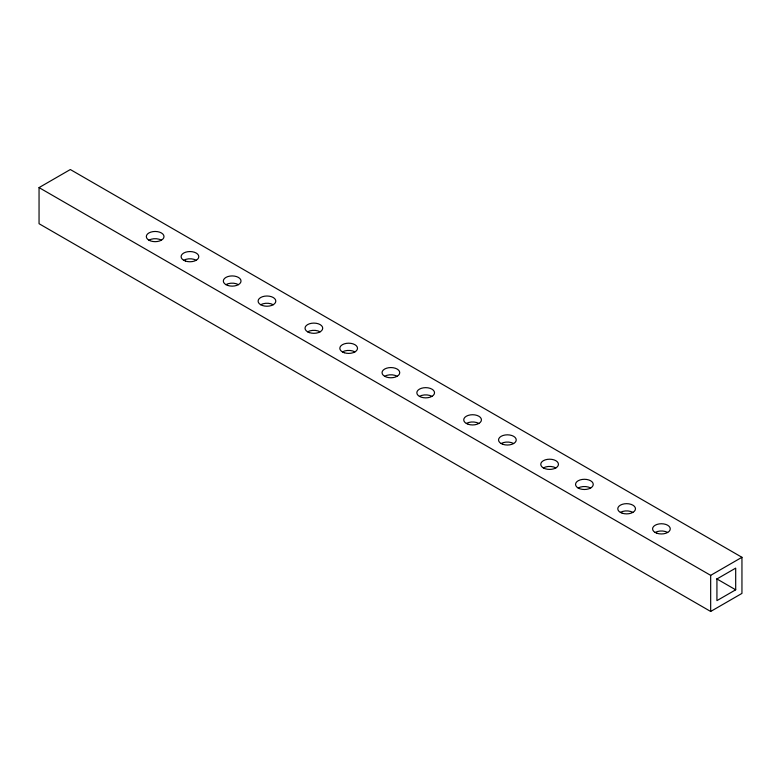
<?xml version="1.0" encoding="UTF-8"?>
<svg xmlns="http://www.w3.org/2000/svg" width="781" height="781" viewBox="0 0 781 781"><rect width="100%" height="100%" fill="white"/><g stroke="black" fill="none" stroke-linecap="round" stroke-linejoin="round"><path stroke-width="1.17" d="M39.05 187.596L70.329 169.536L741.95 557.292L741.95 593.404L710.671 611.464L39.05 223.708L39.05 187.596L710.671 575.353L741.95 557.292M735.692 589.801L716.929 600.628L716.929 578.965L735.692 568.129L735.692 589.801L716.685 578.819M710.671 575.353L710.671 611.464M148.907 240.177A8.845 5.106 0 0 0 163.698 237.893A8.845 5.106 0 0 0 152.871 231.635A8.845 5.106 0 0 0 148.907 240.177A8.845 5.106 0 0 1 161.413 240.177M260.708 304.736A8.845 5.106 0 0 0 275.508 302.442A8.845 5.106 0 0 0 264.671 296.184A8.845 5.106 0 0 0 260.708 304.736A8.845 5.106 0 0 1 273.223 304.736M501.138 443.54A8.845 5.106 0 0 1 513.644 443.54M655.161 532.466A8.845 5.106 0 0 1 667.677 532.466M419.426 396.367A8.845 5.106 0 0 0 434.226 394.083A8.845 5.106 0 0 0 423.39 387.825A8.845 5.106 0 0 0 419.426 396.367A8.845 5.106 0 0 1 431.942 396.367M384.633 376.276A8.845 5.106 0 0 0 399.433 373.992A8.845 5.106 0 0 0 388.606 367.734A8.845 5.106 0 0 0 384.633 376.276A8.845 5.106 0 0 1 397.148 376.276M543.351 467.917A8.845 5.106 0 0 0 558.151 465.622A8.845 5.106 0 0 0 547.325 459.374A8.845 5.106 0 0 0 543.351 467.917A8.845 5.106 0 0 1 555.867 467.917M307.626 331.818A8.845 5.106 0 0 1 320.132 331.818M225.914 284.645A8.845 5.106 0 0 1 238.43 284.645M342.42 351.909A8.845 5.106 0 0 1 354.925 351.909M620.368 512.385A8.845 5.106 0 0 1 632.883 512.385M578.145 488.008A8.845 5.106 0 0 0 592.945 485.714A8.845 5.106 0 0 0 582.118 479.456A8.845 5.106 0 0 0 578.145 488.008A8.845 5.106 0 0 1 590.661 488.008M466.345 423.448A8.845 5.106 0 0 1 478.851 423.448M183.691 260.268A8.845 5.106 0 0 1 196.207 260.268M227.749 285.455A8.845 5.106 0 0 0 241.017 281.033A8.845 5.106 0 0 0 227.749 276.611A8.845 5.106 0 0 0 227.749 285.455M656.997 533.277A8.845 5.106 0 0 0 670.264 528.854A8.845 5.106 0 0 0 656.997 524.432A8.845 5.106 0 0 0 656.997 533.277M502.964 444.35A8.845 5.106 0 0 0 516.231 439.928A8.845 5.106 0 0 0 502.964 435.505A8.845 5.106 0 0 0 502.964 444.35M344.245 352.719A8.845 5.106 0 0 0 357.513 348.297A8.845 5.106 0 0 0 344.245 343.874A8.845 5.106 0 0 0 344.245 352.719M468.17 424.268A8.845 5.106 0 0 0 481.438 419.846A8.845 5.106 0 0 0 468.17 415.414A8.845 5.106 0 0 0 468.17 424.268M309.452 332.628A8.845 5.106 0 0 0 322.719 328.205A8.845 5.106 0 0 0 309.452 323.783A8.845 5.106 0 0 0 309.452 332.628M622.203 513.195A8.845 5.106 0 0 0 635.47 508.773A8.845 5.106 0 0 0 622.203 504.35A8.845 5.106 0 0 0 622.203 513.195M185.527 261.079A8.845 5.106 0 0 0 198.794 256.656A8.845 5.106 0 0 0 185.527 252.234A8.845 5.106 0 0 0 185.527 261.079"/></g></svg>
